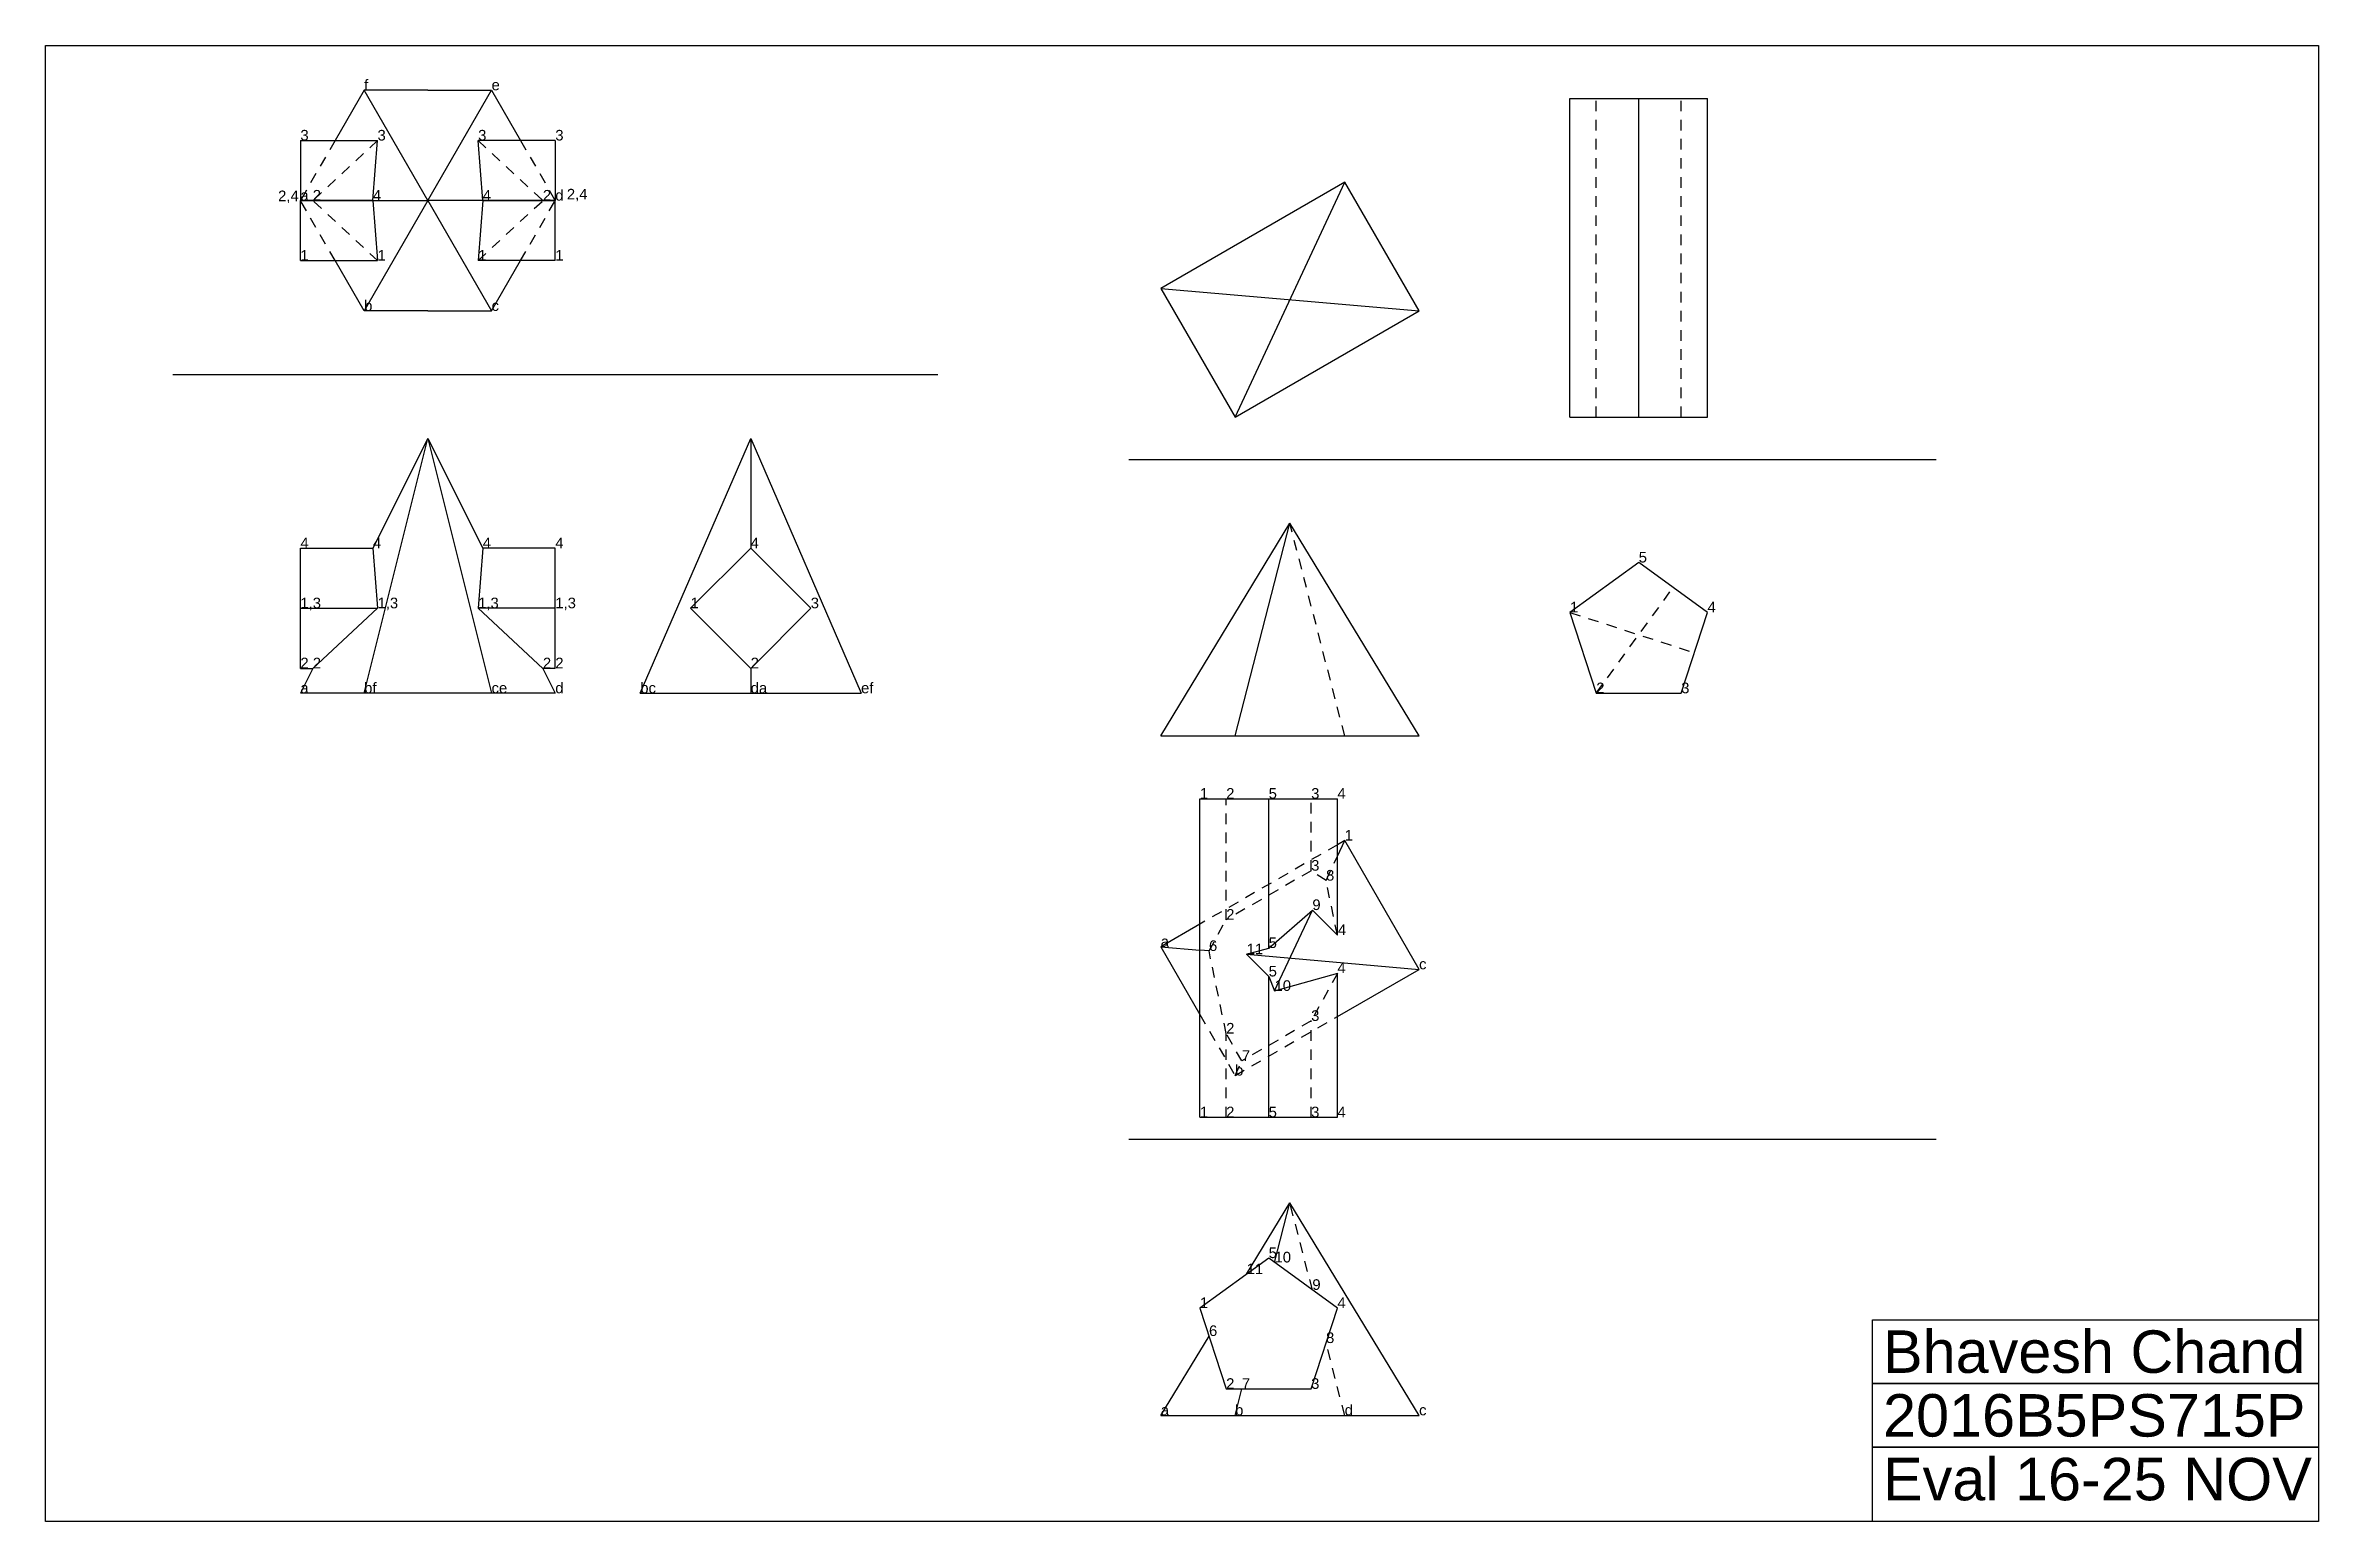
# Model space of a CAD drawing. Header units: inches. Extents: x -14 to 12.8, y -12.6 to 4.8.
import ezdxf

# ---------------------------------------------------------------- set-up
doc = ezdxf.new("R2010")
doc.units = ezdxf.units.IN
doc.header["$MEASUREMENT"] = 0
doc.linetypes.add('HIDDEN2', pattern=[0.1875, 0.125, -0.0625])
doc.layers.add('HIDDEN', color=1, linetype='HIDDEN2')
doc.styles.get("Standard").update_dxf_attribs({"font": 'arial.ttf'})

msp = doc.modelspace()

# ---------------------------------------------------------------- linework, layer by layer
for p, q in [((-9.5, 2.924), (-10.25, 4.223)), ((-9.5, 2.924), (-8.75, 4.223)), ((3.941, 0.375), (3.941, 4.125)), ((3.941, 4.125), (5.559, 4.125)), ((4.75, 0.375), (4.75, 4.125)), ((5.559, 0.375), (5.559, 4.125)), ((-11, 3.631), (-10.092, 3.631)), ((-11, 3.631), (-11, 2.924)), ((-10.146, 2.924), (-10.092, 3.631)), ((-8, 3.631), (-8.908, 3.631)), ((-8.854, 2.924), (-8.908, 3.631)), ((-8, 3.631), (-8, 2.924)), ((1.29, 3.141), (-0.875, 1.891)), ((0, 0.375), (1.29, 3.141)), ((2.165, 1.625), (1.29, 3.141)), ((-10.146, 2.924), (-11, 2.924)), ((-11, 2.217), (-11, 2.924)), ((-11, 2.924), (-9.5, 2.924)), ((-10.146, 2.924), (-11, 2.924)), ((-11, 2.924), (-9.5, 2.924)), ((-9.5, 2.924), (-10.25, 1.625)), ((-10.146, 2.924), (-10.092, 2.217)), ((-10.146, 2.924), (-9.5, 2.924)), ((-10.146, 2.924), (-9.5, 2.924)), ((-9.5, 2.924), (-8.75, 1.625)), ((-8.854, 2.924), (-9.5, 2.924)), ((-8, 2.924), (-9.5, 2.924)), ((-8.854, 2.924), (-9.5, 2.924)), ((-8, 2.924), (-9.5, 2.924)), ((-8.854, 2.924), (-8.908, 2.217)), ((-8.854, 2.924), (-8, 2.924)), ((-8.854, 2.924), (-8, 2.924)), ((-8, 2.217), (-8, 2.924)), ((-11, 2.217), (-10.092, 2.217)), ((-8, 2.217), (-8.908, 2.217)), ((-0.875, 1.891), (0, 0.375)), ((-0.875, 1.891), (2.165, 1.625)), ((0, 0.375), (2.165, 1.625)), ((-12.5, 0.875), (-3.5, 0.875)), ((3.941, 0.375), (5.559, 0.375)), ((-10.25, -2.875), (-9.5, 0.125)), ((-9.5, 0.125), (-10.146, -1.168)), ((-9.5, 0.125), (-8.854, -1.168)), ((-9.5, 0.125), (-8.75, -2.875)), ((-7, -2.875), (-5.701, 0.125)), ((-5.701, 0.125), (-4.402, -2.875)), ((-5.701, 0.125), (-5.701, -1.168)), ((-1.25, -0.125), (8.25, -0.125)), ((-0.875, -3.375), (0.645, -0.875)), ((0, -3.375), (0.645, -0.875)), ((2.165, -3.375), (0.645, -0.875)), ((-11, -2.582), (-11, -1.168)), ((-11, -1.168), (-10.146, -1.168)), ((-10.146, -1.168), (-10.092, -1.875)), ((-8.854, -1.168), (-8.908, -1.875)), ((-8, -1.168), (-8.854, -1.168)), ((-8, -2.582), (-8, -1.168)), ((-5.701, -1.168), (-6.408, -1.875)), ((-4.994, -1.875), (-5.701, -1.168)), ((-11, -1.875), (-10.092, -1.875)), ((-10.092, -1.875), (-10.854, -2.582)), ((-8, -1.875), (-8.908, -1.875)), ((-8.908, -1.875), (-8.146, -2.582)), ((-6.408, -1.875), (-5.701, -2.582)), ((-5.701, -2.582), (-4.994, -1.875)), ((-10.854, -2.582), (-11, -2.875)), ((-11, -2.582), (-10.854, -2.582)), ((-8, -2.582), (-8.146, -2.582)), ((-8.146, -2.582), (-8, -2.875)), ((-5.701, -2.582), (-5.701, -2.875)), ((-8, -2.875), (-11, -2.875)), ((-7, -2.875), (-4.402, -2.875)), ((-0.875, -3.375), (2.165, -3.375)), ((-0.414, -7.867), (-0.414, -4.117)), ((-0.414, -4.117), (1.204, -4.117)), ((0.395, -5.874), (0.395, -4.117)), ((1.204, -5.723), (1.204, -4.117)), ((1.29, -4.609), (1.204, -4.659)), ((1.204, -4.794), (1.29, -4.609)), ((2.165, -6.125), (1.29, -4.609)), ((-0.414, -5.593), (-0.875, -5.859)), ((0.395, -5.874), (0.909, -5.427)), ((0.464, -6.379), (0.909, -5.427)), ((0.909, -5.427), (1.204, -5.723)), ((-0.875, -5.859), (-0.414, -6.658)), ((-0.875, -5.859), (-0.414, -5.9)), ((0.136, -5.948), (0.395, -5.874)), ((0.136, -5.948), (2.165, -6.125)), ((0.395, -6.209), (0.136, -5.948)), ((1.204, -6.68), (2.165, -6.125)), ((0.395, -7.867), (0.395, -6.209)), ((0.395, -6.209), (0.464, -6.379)), ((0.464, -6.379), (1.21, -6.171)), ((1.204, -7.867), (1.204, -6.169)), ((-0.414, -7.867), (1.204, -7.867)), ((-1.25, -8.125), (8.25, -8.125)), ((0.136, -9.713), (0.645, -8.875)), ((0.464, -9.575), (0.645, -8.875)), ((2.165, -11.375), (0.645, -8.875)), ((-0.875, -11.375), (-0.307, -10.441)), ((0, -11.375), (0.08, -11.063)), ((-0.875, -11.375), (2.165, -11.375))]:
    msp.add_line(p, q)
at = {"linetype": 'HIDDEN2'}
for p, q in [((4.25, -2.875), (5.155, -1.63)), ((3.941, -1.924), (5.405, -2.399))]:
    msp.add_line(p, q, dxfattribs=at)
for points in [[(-14, 4.75), (12.75, 4.75), (12.75, -12.625), (-14, -12.625)], [(-11, 2.924)], [(-8, 2.924)], [(4.25, -2.875), (5.25, -2.875), (5.559, -1.924), (4.75, -1.336), (3.941, -1.924)], [(-0.105, -11.063), (0.895, -11.063), (1.204, -10.112), (0.395, -9.524), (-0.414, -10.112)], [(12.75, -11), (7.5, -11), (7.5, -10.25), (12.75, -10.25)], [(12.75, -11.75), (7.5, -11.75), (7.5, -11), (12.75, -11)], [(12.75, -12.625), (7.5, -12.625), (7.5, -11.75), (12.75, -11.75)]]:
    msp.add_lwpolyline(points, close=True)
for points in [[(-9.5, 4.223), (-10.25, 4.223), (-10.592, 3.631)], [(-9.5, 4.223), (-8.75, 4.223), (-8.408, 3.631)], [(-9.5, 1.625), (-10.25, 1.625), (-10.592, 2.217)], [(-9.5, 1.625), (-8.75, 1.625), (-8.408, 2.217)]]:
    msp.add_lwpolyline(points)
at = {"layer": 'HIDDEN'}
for p, q in [((4.25, 0.375), (4.25, 4.125)), ((5.25, 0.375), (5.25, 4.125)), ((-10.592, 3.631), (-11, 2.924)), ((-10.092, 3.631), (-10.854, 2.924)), ((-8.908, 3.631), (-8.146, 2.924)), ((-8.408, 3.631), (-8, 2.924)), ((-10.592, 2.217), (-11, 2.924)), ((-10.092, 2.217), (-10.854, 2.924)), ((-8.908, 2.217), (-8.146, 2.924)), ((-8.408, 2.217), (-8, 2.924)), ((1.29, -3.375), (0.645, -0.875)), ((-0.105, -5.541), (-0.105, -4.117)), ((0.895, -4.964), (0.895, -4.117)), ((1.204, -4.659), (-0.414, -5.593)), ((1.07, -5.08), (1.204, -4.794)), ((0.895, -4.964), (-0.105, -5.541)), ((1.07, -5.08), (0.895, -4.964)), ((1.204, -5.723), (1.07, -5.08)), ((-0.307, -5.909), (-0.105, -5.541)), ((-0.307, -5.909), (-0.414, -5.9)), ((-0.105, -6.881), (-0.307, -5.909)), ((1.204, -6.173), (0.895, -6.732)), ((-0.414, -6.658), (0, -7.375)), ((0, -7.375), (1.204, -6.68)), ((-0.105, -7.867), (-0.105, -6.881)), ((0.08, -7.203), (-0.105, -6.881)), ((0.895, -6.732), (0.08, -7.203)), ((0.895, -7.867), (0.895, -6.732)), ((0, -7.375), (0.08, -7.203)), ((0.909, -9.898), (0.645, -8.875)), ((1.29, -11.375), (1.07, -10.524))]:
    msp.add_line(p, q, dxfattribs=at)

# ---------------------------------------------------------------- texts
for s, height, p in [('f', 0.125, (-10.25, 4.223)), ('e', 0.125, (-8.75, 4.223)), ('3', 0.125, (-11, 3.631)), ('3', 0.125, (-10.092, 3.631)), ('3', 0.125, (-8.908, 3.631)), ('3', 0.125, (-8, 3.631)), ('2,4', 0.125, (-11.262, 2.917)), ('a', 0.125, (-11, 2.924)), ('2', 0.125, (-10.854, 2.924)), ('4', 0.125, (-10.146, 2.924)), ('4', 0.125, (-8.854, 2.924)), ('2', 0.125, (-8.146, 2.924)), ('d', 0.125, (-8, 2.924)), ('2,4', 0.125, (-7.864, 2.937)), ('1', 0.125, (-11, 2.217)), ('1', 0.125, (-10.092, 2.217)), ('1', 0.125, (-8.908, 2.217)), ('1', 0.125, (-8, 2.217)), ('b', 0.125, (-10.25, 1.625)), ('c', 0.125, (-8.75, 1.625)), ('4', 0.125, (-11, -1.168)), ('4', 0.125, (-10.146, -1.168)), ('4', 0.125, (-8.854, -1.168)), ('4', 0.125, (-8, -1.168)), ('4', 0.125, (-5.701, -1.168)), ('5', 0.125, (4.75, -1.336)), ('1,3', 0.125, (-11, -1.875)), ('1,3', 0.125, (-10.092, -1.875)), ('1,3', 0.125, (-8.908, -1.875)), ('1,3', 0.125, (-8, -1.875)), ('1', 0.125, (-6.408, -1.875)), ('3', 0.125, (-4.994, -1.875)), ('1', 0.125, (3.941, -1.924)), ('4', 0.125, (5.559, -1.924)), ('2', 0.125, (-11, -2.582)), ('2', 0.125, (-10.854, -2.582)), ('2', 0.125, (-8.146, -2.582)), ('2', 0.125, (-8, -2.582)), ('2', 0.125, (-5.701, -2.582)), ('a', 0.125, (-11, -2.875)), ('bf', 0.125, (-10.25, -2.875)), ('ce', 0.125, (-8.75, -2.875)), ('d', 0.125, (-8, -2.875)), ('bc', 0.125, (-7, -2.875)), ('da', 0.125, (-5.701, -2.875)), ('ef', 0.125, (-4.402, -2.875)), ('2', 0.125, (4.25, -2.875)), ('3', 0.125, (5.25, -2.875)), ('1', 0.125, (-0.414, -4.117)), ('2', 0.125, (-0.105, -4.117)), ('5', 0.125, (0.395, -4.117)), ('3', 0.125, (0.895, -4.117)), ('4', 0.125, (1.204, -4.117)), ('1', 0.125, (1.29, -4.609)), ('3', 0.125, (0.895, -4.964)), ('8', 0.125, (1.07, -5.08)), ('9', 0.125, (0.909, -5.427)), ('2', 0.125, (-0.105, -5.541)), ('4', 0.125, (1.21, -5.721)), ('a', 0.125, (-0.875, -5.859)), ('6', 0.125, (-0.307, -5.909)), ('11', 0.125, (0.136, -5.948)), ('5', 0.125, (0.395, -5.874)), ('5', 0.125, (0.395, -6.209)), ('4', 0.125, (1.204, -6.169)), ('c', 0.125, (2.165, -6.125)), ('10', 0.125, (0.464, -6.379)), ('3', 0.125, (0.895, -6.732)), ('2', 0.125, (-0.105, -6.881)), ('7', 0.125, (0.08, -7.203)), ('b', 0.125, (0, -7.375)), ('1', 0.125, (-0.414, -7.867)), ('2', 0.125, (-0.105, -7.867)), ('5', 0.125, (0.395, -7.867)), ('3', 0.125, (0.895, -7.867)), ('4', 0.125, (1.204, -7.867)), ('11', 0.125, (0.136, -9.713)), ('5', 0.125, (0.395, -9.524)), ('10', 0.125, (0.464, -9.575)), ('9', 0.125, (0.909, -9.898)), ('1', 0.125, (-0.414, -10.112)), ('4', 0.125, (1.204, -10.112)), ('6', 0.125, (-0.307, -10.441)), ('8', 0.125, (1.07, -10.524)), ('Bhavesh Chand', 0.5, (7.625, -10.875)), ('2', 0.125, (-0.105, -11.063)), ('7', 0.125, (0.08, -11.063)), ('3', 0.125, (0.895, -11.063)), ('2016B5PS715P', 0.5, (7.625, -11.625)), ('a', 0.125, (-0.875, -11.375)), ('b', 0.125, (0, -11.375)), ('d', 0.125, (1.29, -11.375)), ('c', 0.125, (2.165, -11.375)), ('Eval 16-25 NOV', 0.5, (7.625, -12.375))]:
    msp.add_text(s, height=height).set_placement(p)

doc.saveas('drawing.dxf')
